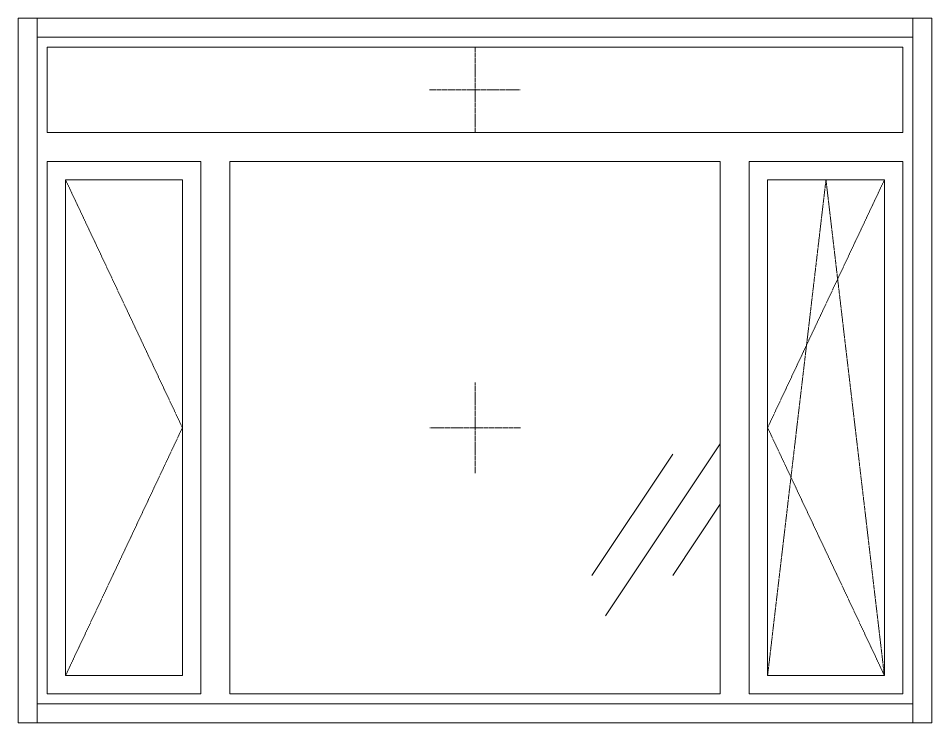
# Model space of a CAD drawing. Header units: millimetres. Extents: x -515342 to 330399, y -224905 to 507333.
# Drawn here: x 265793 to 268203, y 12878 to 14738 of the extents above; entities that cross this region are included whole.
import ezdxf

# ---------------------------------------------------------------- set-up
doc = ezdxf.new("R2010")
doc.units = ezdxf.units.MM
doc.linetypes.add('ASVP_Штриховая_ш2 п1', pattern=[3, 2, -1])
doc.layers.get('0').update_dxf_attribs({"lineweight": 0})
for name, color, linetype, lineweight in [('Витраж', 7, 'Continuous', 0), ('Окна', 7, 'Continuous', 0), ('Окна открывание', 7, 'Continuous', 0)]:
    doc.layers.add(name, color=color, linetype=linetype, lineweight=lineweight)

# ---------------------------------------------------------------- blocks, each defined once
blk = doc.blocks.new('Окно_ПВХ_3Створки_1Фрамуга-верх - АР_Окно_ОП_1820_h_х2370_3ст2фр-в-V92-О_АР_Эскиз_Фасад 1-12 копия 1')
at = {"layer": 'Окна открывание'}
h = blk.add_hatch(dxfattribs=at)
h.set_pattern_fill('FP_1', color=256, style=0, pattern_type=2)
h.set_pattern_definition([(236.31, (995.8, 1244.6), (-1777.9963, -3556.002), [641.07, -5769.6]), (236.31, (1031.34, 1137.9), (-1777.9963, -3556.002), [384.64, -6026.03]), (236.31, (818, 1137.9), (-1777.9963, -3556.002), [384.64, -6026.03])])
h.paths.add_polyline_path([(44029.5, 10886), (44322, 10886), (44322, 12292), (43028, 12292), (43028, 10886), (43805.8, 10886)])
at = {"layer": 'Окна'}
for p, q in [((44804, 12594), (42546, 12594)), ((42546, 12594), (42546, 12368)), ((44804, 12368), (44804, 12594)), ((44804, 12368), (42546, 12368)), ((42952, 12292), (42546, 12292)), ((42546, 12292), (42546, 10886)), ((42952, 10886), (42952, 12292)), ((44322, 12292), (43028, 12292)), ((43028, 10886), (43028, 12292)), ((44322, 10886), (44322, 12292)), ((44804, 12292), (44398, 12292)), ((44398, 10886), (44398, 12292)), ((44804, 10886), (44804, 12292)), ((42595, 12243), (42595, 10935)), ((42903, 12243), (42595, 12243)), ((42903, 12243), (42903, 10935)), ((44447, 12243), (44447, 10935)), ((44755, 12243), (44447, 12243)), ((44755, 12243), (44755, 10935)), ((42595, 10935), (42903, 10935)), ((44447, 10935), (44755, 10935)), ((42546, 10886), (42952, 10886)), ((43028, 10886), (44322, 10886)), ((44398, 10886), (44804, 10886))]:
    blk.add_line(p, q, dxfattribs=at)
at = {"layer": 'Окна открывание', "linetype": 'ASVP_Штриховая_ш2 п1'}
for p, q in [((43675, 12368), (43675, 12594)), ((43555, 12481), (43795, 12481)), ((42595, 12243), (42903, 11589)), ((44601, 12243), (44447, 10935)), ((44755, 12243), (44447, 11589)), ((44755, 10935), (44601, 12243)), ((43675, 11469), (43675, 11709)), ((42903, 11589), (42595, 10935)), ((43795, 11589), (43555, 11589)), ((44447, 11589), (44755, 10935))]:
    blk.add_line(p, q, dxfattribs=at)
blk = doc.blocks.new('Прямоугольный импост - АР_Откос_Металлический_50х330 Белый Правый-9899490-О_АР_Эскиз_Фасад 1-12 копия 1')
at = {"layer": 'Витраж'}
for p, q in [((21713.4, 2570), (21713.4, 2620)), ((24023.4, 2620), (21713.4, 2620)), ((24023.4, 2620), (24023.4, 2570)), ((24023.4, 2570), (21713.4, 2570))]:
    blk.add_line(p, q, dxfattribs=at)
blk = doc.blocks.new('Прямоугольный импост - АР_Откос_Металлический_50х330 Белый Левый-9898758-О_АР_Эскиз_Фасад 1-12 копия 1')
at = {"layer": 'Витраж'}
for p, q in [((21713.4, 760), (21713.4, 810)), ((21713.4, 810), (24023.4, 810)), ((24023.4, 810), (24023.4, 760)), ((21713.4, 760), (24023.4, 760))]:
    blk.add_line(p, q, dxfattribs=at)
blk = doc.blocks.new('Прямоугольный импост - АР_Откос_Металлический_50х330 Белый Правый-9899489-О_АР_Эскиз_Фасад 1-12 копия 1')
at = {"layer": 'Витраж'}
for p, q in [((30112.6, 2620), (30162.6, 2620)), ((30112.6, 2620), (30112.6, 760)), ((30162.6, 2620), (30162.6, 760)), ((30162.6, 760), (30112.6, 760))]:
    blk.add_line(p, q, dxfattribs=at)
blk = doc.blocks.new('Прямоугольный импост - АР_Откос_Металлический_50х330 Белый Левый-9898757-О_АР_Эскиз_Фасад 1-12 копия 1')
at = {"layer": 'Витраж'}
for p, q in [((31672.6, 2620), (31722.6, 2620)), ((31672.6, 760), (31672.6, 2620)), ((31722.6, 760), (31722.6, 2620)), ((31722.6, 760), (31672.6, 760))]:
    blk.add_line(p, q, dxfattribs=at)
blk = doc.blocks.new('СД_Люблино_Фасады_rvt-1-О_АР_Эскиз_Фасад 1-12 копия 1')
at = {"layer": 'Витраж', "lineweight": 9}
for name, p in [('Прямоугольный импост - АР_Откос_Металлический_50х330 Белый Правый-9899489-О_АР_Эскиз_Фасад 1-12 копия 1', (12357.4, 10050)), ('Прямоугольный импост - АР_Откос_Металлический_50х330 Белый Правый-9899490-О_АР_Эскиз_Фасад 1-12 копия 1', (20806.6, 10050)), ('Прямоугольный импост - АР_Откос_Металлический_50х330 Белый Левый-9898757-О_АР_Эскиз_Фасад 1-12 копия 1', (13157.4, 10050)), ('Прямоугольный импост - АР_Откос_Металлический_50х330 Белый Левый-9898758-О_АР_Эскиз_Фасад 1-12 копия 1', (20806.6, 10050))]:
    blk.add_blockref(name, p, dxfattribs=at)
at = {"layer": 'Окна', "lineweight": 9}
blk.add_blockref('Окно_ПВХ_3Створки_1Фрамуга-верх - АР_Окно_ОП_1820_h_х2370_3ст2фр-в-V92-О_АР_Эскиз_Фасад 1-12 копия 1', (0, 0), dxfattribs=at)

msp = doc.modelspace()

# ---------------------------------------------------------------- block references
msp.add_blockref('СД_Люблино_Фасады_rvt-1-О_АР_Эскиз_Фасад 1-12 копия 1', (223323.3997, 2067.7355))

doc.saveas('drawing.dxf')
